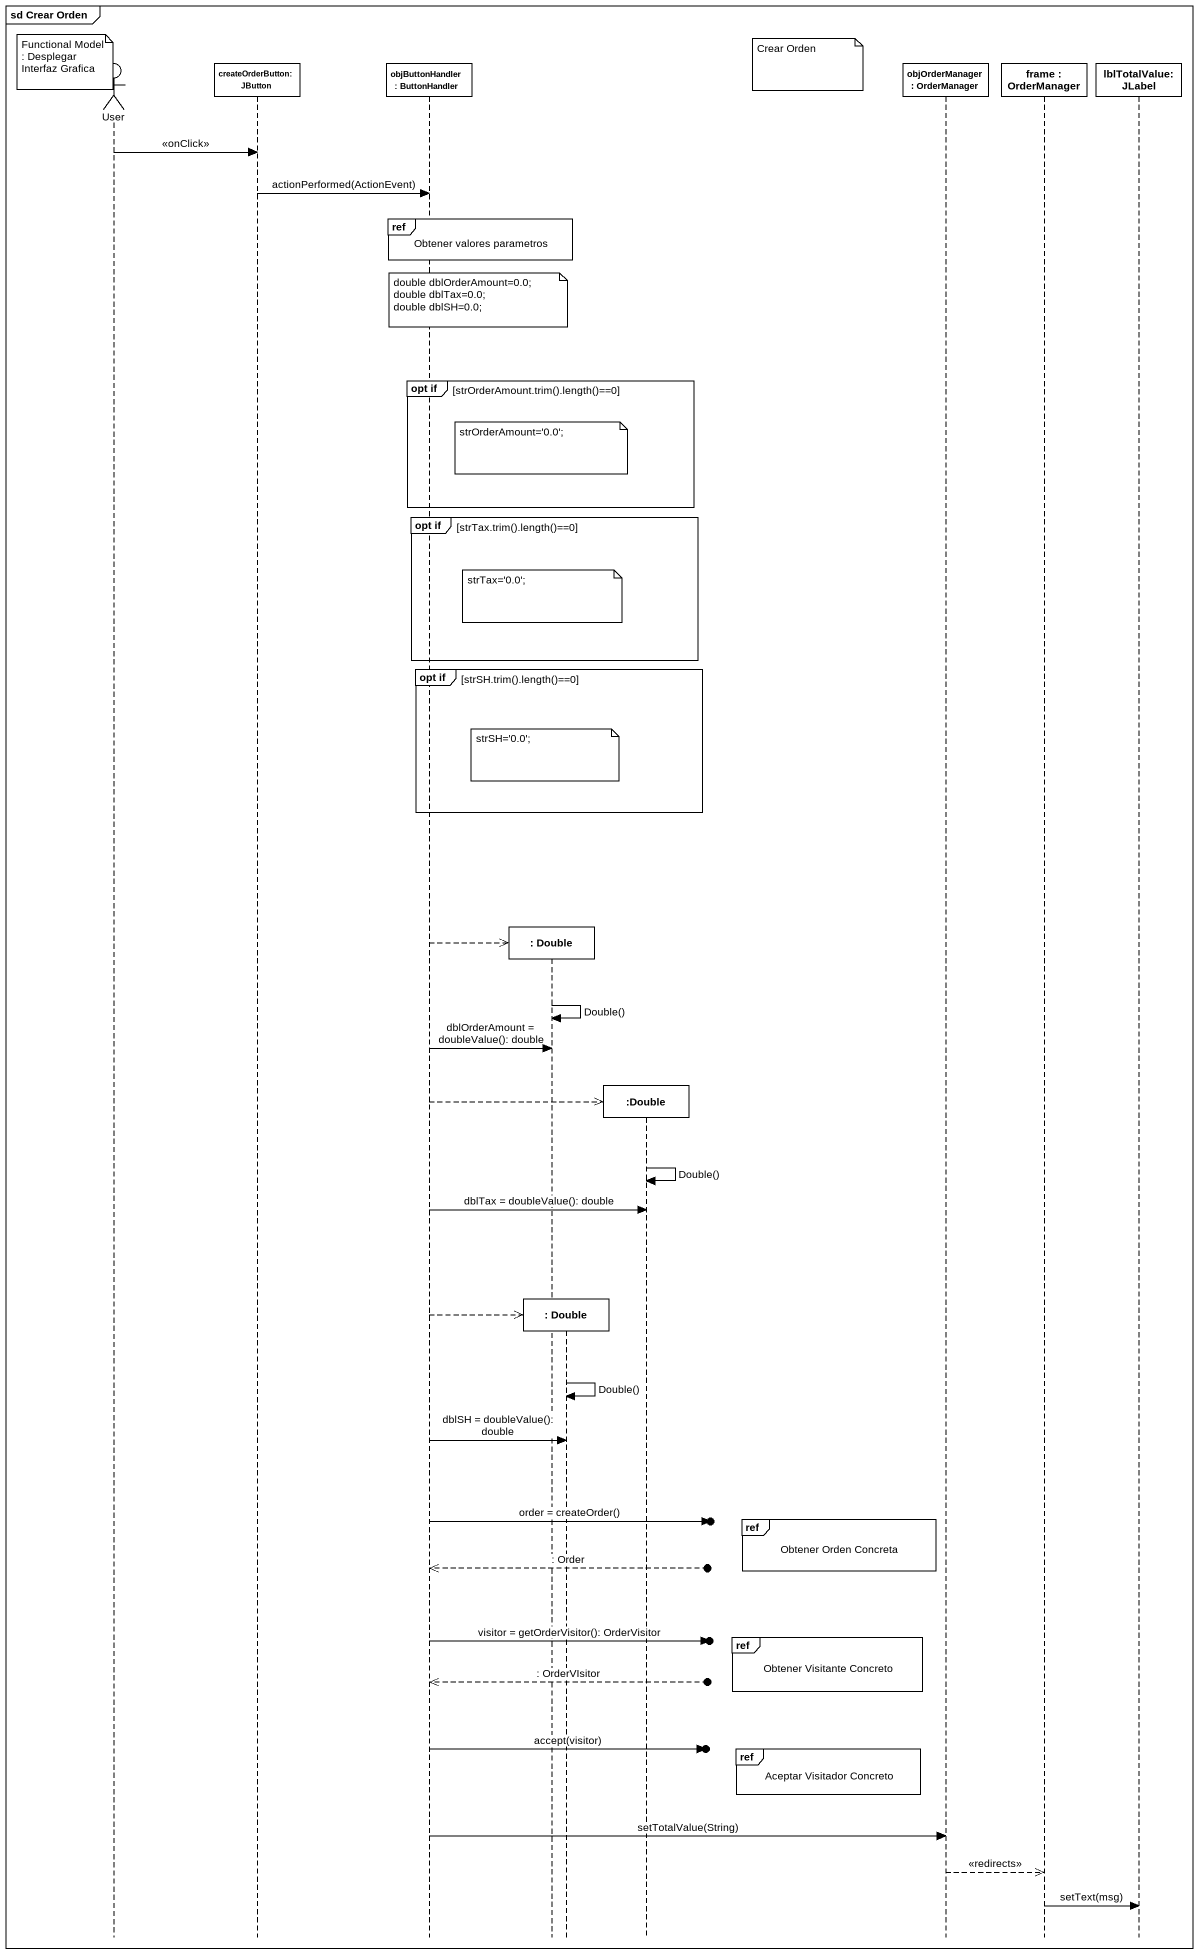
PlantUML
@startuml
mainframe sd Crear Orden
hide footbox
actor User
participant "createOrderButton: JButton" as createOrderButton_JButton
participant "objButtonHandler : ButtonHandler" as objButtonHandler
participant ": Double" as Double
participant ": Double" as Double_2
participant ":Double" as Double_3
participant "objOrderManager : OrderManager" as objOrderManager
participant "frame : OrderManager" as frame_
participant "lblTotalValue: JLabel" as lblTotalValue_JLabel

note left of User : Functional Model : Desplegar Interfaz Grafica
note left of objOrderManager : Crear Orden
User -> createOrderButton_JButton : <<onClick>>
createOrderButton_JButton -> objButtonHandler : actionPerformed(ActionEvent)
ref over objButtonHandler, Double, Double_2 : Obtener valores parametros
note over objButtonHandler
  double dblOrderAmount=0.0;
  double dblTax=0.0;
  double dblSH=0.0;
end note
group opt if [strOrderAmount.trim().length()==0]
  note over Double : strOrderAmount='0.0';
end
group opt if [strTax.trim().length()==0]
  note over Double : strTax='0.0';
end
group opt if [strSH.trim().length()==0]
  note over Double : strSH='0.0';
end
objButtonHandler -->> Double **
Double -> Double : Double()
objButtonHandler -> Double : dblOrderAmount = doubleValue(): double
objButtonHandler -->> Double_3 **
Double_3 -> Double_3 : Double()
objButtonHandler -> Double_3 : dblTax = doubleValue(): double
objButtonHandler -->> Double_2 **
Double_2 -> Double_2 : Double()
objButtonHandler -> Double_2 : dblSH = doubleValue(): double
ref over objOrderManager : Obtener Orden Concreta
objButtonHandler ->o] : order = createOrder()
objButtonHandler <<--o] : : Order
ref over objOrderManager : Obtener Visitante Concreto
objButtonHandler ->o] : visitor = getOrderVisitor(): OrderVisitor
objButtonHandler <<--o] : : OrderVIsitor
ref over objOrderManager : Aceptar Visitador Concreto
objButtonHandler ->o] : accept(visitor)
objButtonHandler -> objOrderManager : setTotalValue(String)
objOrderManager -->> frame_ : <<redirects>>
frame_ -> lblTotalValue_JLabel : setText(msg)
@enduml
